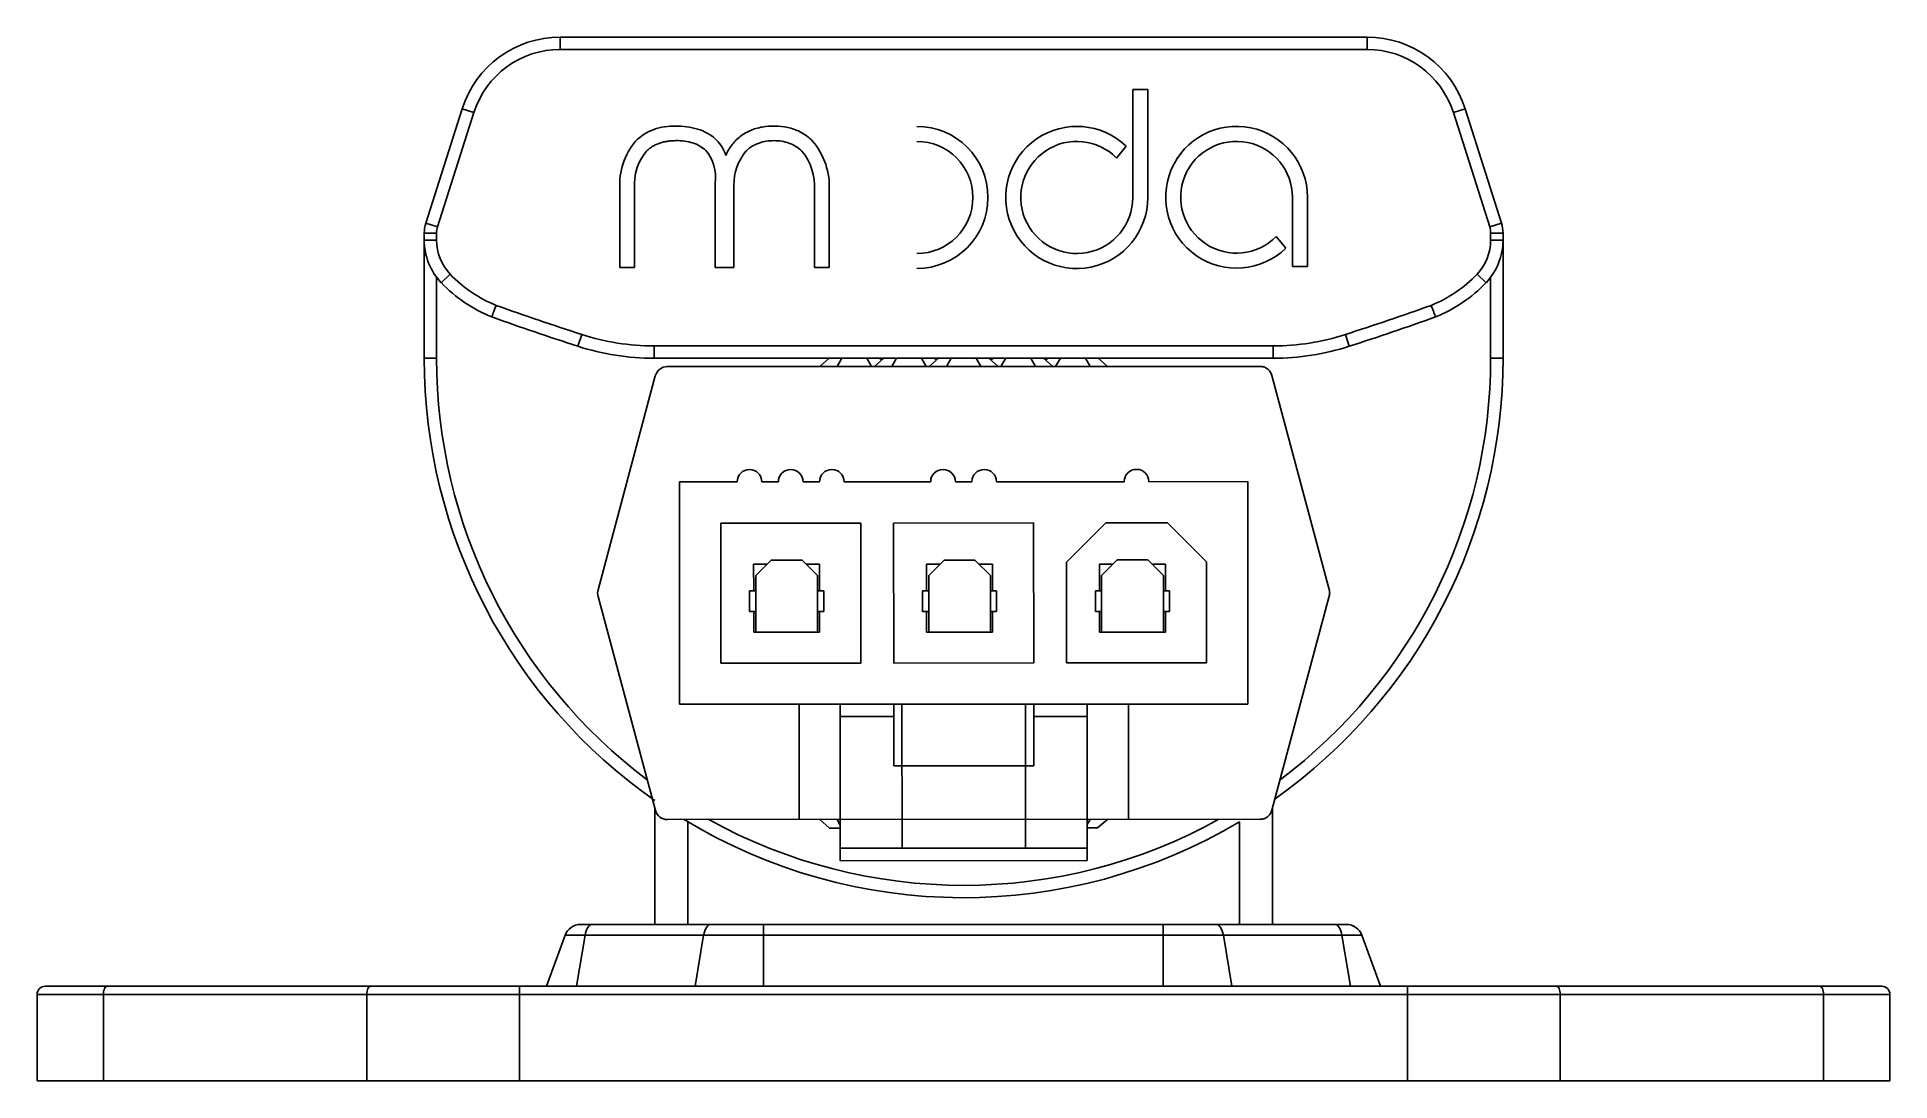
# Paper-space layout '_Front' of a CAD drawing. Header units: millimetres. Extents: x -22.5 to 22.5, y -19.6 to 5.8.
import ezdxf

# ---------------------------------------------------------------- set-up
doc = ezdxf.new("R2010")
doc.units = ezdxf.units.MM

psp = doc.layouts.new('_Front')

# ---------------------------------------------------------------- linework, layer by layer
at = {"color": 7, "linetype": 'Continuous', "lineweight": 25}
for p, q in [((-9.797, 5.5), (-9.797, 5.8)), ((9.797, 5.8), (-9.797, 5.8)), ((9.797, 5.5), (-9.797, 5.5)), ((9.797, 5.5), (9.797, 5.8)), ((4.109, 4.53), (4.109, 1.905)), ((4.474, 4.53), (4.109, 4.53)), ((4.474, 1.905), (4.474, 4.53)), ((-12.179, 4.058), (-13.062, 1.283)), ((-11.894, 3.967), (-12.179, 4.058)), ((11.894, 3.967), (12.179, 4.058)), ((13.062, 1.283), (12.179, 4.058)), ((-11.894, 3.967), (-12.776, 1.192)), ((12.776, 1.192), (11.894, 3.967)), ((3.714, 2.863), (3.946, 3.147)), ((-8.351, 2.118), (-8.351, 0.206)), ((-7.994, 0.206), (-7.994, 2.127)), ((-6.035, 2.242), (-6.035, 0.206)), ((-5.578, 0.206), (-5.578, 2.198)), ((-3.621, 2.084), (-3.621, 0.206)), ((-3.264, 0.206), (-3.264, 2.071)), ((7.986, 1.91), (7.986, 0.23)), ((8.351, 0.23), (8.351, 1.878)), ((-13.1, 1.067), (-13.1, 1.04)), ((-13.1, 1.04), (-13.1, -2)), ((-12.8, 1.04), (-13.1, 1.04)), ((-12.776, 1.192), (-13.062, 1.283)), ((-12.8, 1.04), (-12.8, 0.868)), ((7.825, 0.671), (7.594, 0.956)), ((12.776, 1.192), (13.062, 1.283)), ((12.8, 0.868), (12.8, 1.04)), ((12.8, 1.04), (13.1, 1.04)), ((13.1, -2), (13.1, 1.04)), ((-12.8, 0.868), (-13.1, 0.868)), ((12.8, 0.868), (13.1, 0.868)), ((-12.47, 0.042), (-12.688, -0.165)), ((-8.351, 0.206), (-7.994, 0.206)), ((-6.035, 0.206), (-5.578, 0.206)), ((-3.621, 0.206), (-3.264, 0.206)), ((7.986, 0.23), (8.351, 0.23)), ((12.47, 0.042), (12.688, -0.165)), ((-12.8, -0.032), (-12.8, -2)), ((12.8, -2), (12.8, -0.032)), ((-9.367, -1.708), (-9.274, -1.423)), ((7.518, -1.7), (-7.518, -1.7)), ((-7.518, -2), (-7.518, -1.7)), ((7.518, -2), (7.518, -1.7)), ((9.367, -1.708), (9.274, -1.423)), ((-12.8, -2), (-13.1, -2)), ((7.518, -2), (-7.518, -2)), ((-7.198, -2.203), (7.194, -2.197)), ((-3.262, -2), (-3.494, -2.202)), ((-3.074, -2.201), (-2.958, -2)), ((-2.234, -2.201), (-2.35, -2)), ((-1.935, -2), (-2.167, -2.201)), ((-1.99, -2.048), (-2.046, -2)), ((-1.747, -2.201), (-1.631, -2)), ((-0.907, -2.2), (-1.023, -2)), ((-0.609, -2), (-0.84, -2.2)), ((-0.663, -2.047), (-0.718, -2)), ((-0.42, -2.2), (-0.305, -2)), ((0.42, -2.2), (0.305, -2)), ((0.841, -2.2), (0.61, -2)), ((0.717, -2), (0.664, -2.046)), ((0.907, -2.2), (1.022, -2)), ((1.747, -2.199), (1.632, -2)), ((2.168, -2.199), (1.938, -2)), ((2.043, -2), (1.991, -2.046)), ((2.234, -2.199), (2.349, -2)), ((3.074, -2.199), (2.96, -2)), ((3.495, -2.198), (3.265, -2)), ((12.8, -2), (13.1, -2)), ((-7.488, -2.426), (-8.878, -7.627)), ((8.879, -7.615), (7.484, -2.417)), ((-6.9, -5.003), (-6.898, -10.403)), ((-5.5, -5.003), (-6.9, -5.003)), ((-4.5, -5.002), (-4.9, -5.002)), ((-3.5, -5.002), (-3.9, -5.002)), ((-0.8, -5), (-2.9, -5.001)), ((0.2, -5), (-0.2, -5)), ((3.9, -4.998), (0.8, -5)), ((6.9, -4.997), (4.5, -4.998)), ((6.9, -4.997), (6.902, -10.397)), ((-2.5, -6.001), (-5.9, -6.003)), ((-5.9, -6.003), (-5.898, -9.403)), ((-2.498, -9.401), (-2.5, -6.001)), ((1.7, -5.999), (-1.7, -6.001)), ((-1.7, -6.001), (-1.698, -9.401)), ((1.702, -9.399), (1.7, -5.999)), ((3.45, -5.998), (2.5, -6.949)), ((4.95, -5.998), (3.45, -5.998)), ((5.9, -6.947), (4.95, -5.998)), ((-4.775, -7.002), (-5.1, -7.002)), ((-5.1, -7.002), (-5.099, -7.652)), ((-5.049, -7.277), (-4.675, -6.902)), ((-3.925, -6.902), (-4.675, -6.902)), ((-3.925, -6.902), (-3.549, -7.277)), ((-3.5, -7.002), (-3.825, -7.002)), ((-3.499, -7.652), (-3.5, -7.002)), ((-0.9, -7), (-0.899, -7.65)), ((-0.575, -7), (-0.9, -7)), ((-0.849, -7.275), (-0.475, -6.9)), ((0.275, -6.9), (-0.475, -6.9)), ((0.275, -6.9), (0.651, -7.275)), ((0.7, -7), (0.375, -7)), ((0.701, -7.65), (0.7, -7)), ((2.5, -6.949), (2.502, -9.399)), ((3.3, -6.998), (3.301, -7.648)), ((3.625, -6.998), (3.3, -6.998)), ((3.351, -7.273), (3.725, -6.898)), ((4.475, -6.898), (3.725, -6.898)), ((4.475, -6.898), (4.851, -7.273)), ((4.9, -6.998), (4.575, -6.998)), ((4.901, -7.648), (4.9, -6.998)), ((5.902, -9.397), (5.9, -6.947)), ((-5.049, -7.277), (-5.049, -8.652)), ((-3.549, -8.652), (-3.549, -7.277)), ((-0.849, -7.275), (-0.849, -8.65)), ((0.651, -8.65), (0.651, -7.275)), ((0.801, -7.65), (0.651, -7.65)), ((0.801, -8.15), (0.801, -7.65)), ((3.201, -7.648), (3.201, -8.148)), ((3.351, -7.648), (3.201, -7.648)), ((3.351, -7.273), (3.351, -8.648)), ((4.851, -8.648), (4.851, -7.273)), ((5.001, -7.648), (4.851, -7.648)), ((5.001, -8.148), (5.001, -7.648)), ((-8.878, -7.782), (-7.483, -12.981)), ((-5.199, -7.652), (-5.199, -8.152)), ((-5.049, -7.652), (-5.199, -7.652)), ((-3.399, -7.652), (-3.549, -7.652)), ((-3.399, -8.152), (-3.399, -7.652)), ((-0.849, -7.65), (-0.999, -7.65)), ((-0.999, -7.65), (-0.999, -8.15)), ((7.489, -12.976), (8.879, -7.777)), ((-5.199, -8.152), (-5.049, -8.152)), ((-5.099, -8.152), (-5.099, -8.652)), ((-3.549, -8.152), (-3.399, -8.152)), ((-3.499, -8.652), (-3.499, -8.152)), ((-0.999, -8.15), (-0.849, -8.15)), ((-0.899, -8.15), (-0.899, -8.65)), ((0.651, -8.15), (0.801, -8.15)), ((0.701, -8.65), (0.701, -8.15)), ((3.201, -8.148), (3.351, -8.148)), ((3.301, -8.148), (3.301, -8.648)), ((4.851, -8.148), (5.001, -8.148)), ((4.901, -8.648), (4.901, -8.148)), ((-3.499, -8.652), (-5.099, -8.652)), ((0.701, -8.65), (-0.899, -8.65)), ((4.901, -8.648), (3.301, -8.648)), ((-5.898, -9.403), (-2.498, -9.401)), ((-1.698, -9.401), (1.702, -9.399)), ((2.502, -9.399), (5.902, -9.397)), ((-6.898, -10.403), (6.902, -10.397)), ((-3.998, -10.402), (-3.997, -13.202)), ((-2.998, -10.401), (-2.996, -14.201)), ((-2.998, -10.701), (-1.698, -10.701)), ((-1.698, -10.401), (-1.697, -11.901)), ((-1.496, -13.901), (-1.498, -10.401)), ((1.502, -10.399), (1.504, -13.899)), ((1.703, -11.899), (1.702, -10.399)), ((1.702, -10.699), (3.002, -10.699)), ((3.002, -10.399), (3.004, -14.199)), ((4.003, -13.198), (4.002, -10.398)), ((1.703, -11.899), (-1.697, -11.901)), ((-7.5, -12.916), (-7.5, -15.75)), ((7.5, -12.934), (7.5, -15.75)), ((7.2, -13.197), (-7.193, -13.203)), ((-3.495, -13.202), (-3.254, -13.409)), ((-2.996, -13.409), (-3.254, -13.409)), ((-3.074, -13.201), (-2.996, -13.336)), ((3.074, -13.199), (3.003, -13.321)), ((3.254, -13.406), (3.004, -13.406)), ((3.254, -13.406), (3.494, -13.198)), ((-2.996, -13.901), (3.004, -13.899)), ((-2.996, -14.201), (3.004, -14.199)), ((-9.303, -15.75), (9.296, -15.75)), ((-4.858, -15.75), (-4.858, -17.25)), ((4.85, -15.75), (4.85, -17.25)), ((-9.678, -16.013), (-10.129, -17.25)), ((9.672, -16.013), (-9.678, -16.013)), ((-9.195, -16.013), (-9.404, -17.25)), ((-6.316, -16.013), (-6.524, -17.25)), ((6.309, -16.013), (6.517, -17.25)), ((9.188, -16.013), (9.396, -17.25)), ((9.671, -16.013), (10.121, -17.25)), ((9.672, -16.013), (10.122, -17.25)), ((22.497, -17.45), (-22.504, -17.45)), ((-22.504, -19.55), (-22.504, -17.45)), ((-22.304, -17.25), (22.297, -17.25)), ((-20.893, -17.45), (-20.893, -19.55)), ((-14.494, -19.55), (-14.494, -17.45)), ((-10.79, -17.25), (-10.79, -19.55)), ((10.783, -19.55), (10.783, -17.25)), ((14.487, -17.45), (14.487, -19.55)), ((20.885, -19.55), (20.885, -17.45)), ((22.496, -17.45), (22.496, -19.55)), ((22.497, -17.45), (22.497, -19.55)), ((22.497, -19.55), (-22.504, -19.55))]:
    psp.add_line(p, q, dxfattribs=at)
at = {"color": 8, "linetype": 'Continuous', "lineweight": 25}
for p, q in [((-6.7, -13.257), (-6.7, -15.75)), ((6.7, -13.257), (6.7, -15.75))]:
    psp.add_line(p, q, dxfattribs=at)
at = {"color": 7, "linetype": 'Continuous', "lineweight": 25, "flags": 128}
for points in [[(-9.021, -15.75), (-9.049, -15.755), (-9.077, -15.769), (-9.103, -15.791), (-9.127, -15.822), (-9.149, -15.861), (-9.168, -15.906), (-9.184, -15.958), (-9.195, -16.013)], [(-6.142, -15.75), (-6.17, -15.755), (-6.198, -15.769), (-6.224, -15.791), (-6.248, -15.822), (-6.27, -15.861), (-6.289, -15.906), (-6.304, -15.958), (-6.316, -16.013)], [(6.309, -16.013), (6.297, -15.958), (6.282, -15.906), (6.263, -15.861), (6.241, -15.822), (6.217, -15.791), (6.19, -15.769), (6.163, -15.755), (6.135, -15.75)], [(9.188, -16.013), (9.176, -15.958), (9.161, -15.906), (9.142, -15.861), (9.12, -15.822), (9.096, -15.791), (9.07, -15.769), (9.042, -15.755), (9.014, -15.75)], [(-20.8, -17.25), (-20.818, -17.254), (-20.835, -17.265), (-20.851, -17.284), (-20.865, -17.309), (-20.877, -17.339), (-20.886, -17.373), (-20.891, -17.411), (-20.893, -17.45)], [(-14.401, -17.25), (-14.419, -17.254), (-14.437, -17.265), (-14.453, -17.284), (-14.467, -17.309), (-14.478, -17.339), (-14.487, -17.373), (-14.492, -17.411), (-14.494, -17.45)], [(14.487, -17.45), (14.485, -17.411), (14.48, -17.373), (14.471, -17.339), (14.46, -17.309), (14.446, -17.284), (14.43, -17.265), (14.412, -17.254), (14.394, -17.25)], [(20.885, -17.45), (20.884, -17.411), (20.878, -17.373), (20.87, -17.339), (20.858, -17.309), (20.844, -17.284), (20.828, -17.265), (20.811, -17.254), (20.793, -17.25)]]:
    psp.add_lwpolyline(points, dxfattribs=at)
at = {"color": 7, "linetype": 'Continuous', "lineweight": 25}
for centre, radius, start, end in [((-9.797, 3.3), 2.5, 90, 162.3532), ((-9.797, 3.3), 2.5, 90, 162.353), ((-9.797, 3.3), 2.2, 90, 162.353), ((9.797, 3.3), 2.5, 17.6468, 90), ((9.797, 3.3), 2.5, 17.647, 90), ((9.797, 3.3), 2.2, 17.647, 90), ((-1.136, 1.905), 1.726, 270, 90), ((2.748, 1.905), 1.726, 46.0342, 360), ((6.629, 1.91), 1.722, 0, 314.0032), ((-6.728, 2.219), 1.625, 139.7146, 183.5485), ((-6.713, 2.618), 0.986, 18.2291, 43.7701), ((-4.972, 2.168), 1.71, 356.7479, 40.2695), ((-1.136, 1.905), 1.361, 270, 90), ((2.748, 1.905), 1.361, 44.7408, 0), ((6.629, 1.91), 1.357, 0, 315.3139), ((-6.707, 2.213), 1.289, 140.7611, 183.858), ((-4.295, 2.217), 1.283, 140.5469, 180.8588), ((-4.993, 2.163), 1.374, 356.694, 39.242), ((6.629, 1.91), 1.722, 358.9399, 360), ((-12.3, 1.04), 0.8, 162.353, 180), ((-12.3, 1.04), 0.5, 162.353, 180), ((12.3, 1.04), 0.5, 360, 17.647), ((12.3, 1.04), 0.8, 0, 17.647), ((-11.6, 0.868), 1.5, 180, 223.5138), ((-11.6, 0.868), 1.2, 180, 223.5138), ((11.6, 0.868), 1.2, 316.4862, 0), ((11.6, 0.868), 1.5, 316.4862, 0), ((-10.178, 2.218), 3.16, 223.5138, 248.1444), ((10.178, 2.218), 3.16, 291.8556, 316.4862), ((-10.178, 2.218), 3.46, 223.5138, 248.2431), ((10.178, 2.218), 3.46, 291.7569, 316.4862), ((13.716, 69.584), 74.636, 250.37186, 252.05908), ((-13.716, 69.584), 74.636, 287.94092, 289.62814), ((13.716, 69.584), 74.936, 250.3675, 252.05908), ((-13.716, 69.584), 74.936, 287.94092, 289.6325), ((-7.518, 4), 6, 252.0591, 270), ((-7.518, 4), 5.7, 252.0591, 270), ((7.518, 4), 5.7, 270, 287.9409), ((7.518, 4), 6, 270, 287.9409), ((0, -2), 13.1, 180, 235.0739), ((-7.198, -2.503), 0.3, 90.0274, 165.0274), ((0, -2), 13.1, 305.266, 0), ((-5.2, -5.002), 0.3, 0.0274, 180.0274), ((-4.2, -5.002), 0.3, 0.0274, 180.0274), ((-3.2, -5.002), 0.3, 0.0274, 180.0274), ((-0.5, -5), 0.3, 0.0274, 180.0274), ((0.5, -5), 0.3, 0.0274, 180.0274), ((4.2, -4.998), 0.3, 0.0274, 180.0274), ((-8.589, -7.704), 0.3, 165.0274, 195.0274), ((-7.193, -12.903), 0.3, 195.0274, 270.0274), ((0, -2), 13.1, 238.7829, 300.7605), ((-9.303, -16.15), 0.4, 90, 160), ((9.295, -16.15), 0.4, 20, 90), ((9.296, -16.15), 0.4, 20, 90), ((-22.304, -17.45), 0.2, 90, 180), ((22.296, -17.45), 0.2, 360, 90), ((22.297, -17.45), 0.2, 0, 90)]:
    psp.add_arc(centre, radius, start, end, dxfattribs=at)
at = {"color": 8, "linetype": 'Continuous', "lineweight": 25}
for start, end in [(180, 233.1195), (306.9085, 0), (241.0723, 298.9824)]:
    psp.add_arc((0, -2), 12.8, start, end, dxfattribs=at)
at = {"color": 7, "linetype": 'Continuous', "lineweight": 25}
for points, knots in [([(-6.001, 3.3), (-6.066, 3.363), (-6.137, 3.417), (-6.292, 3.505), (-6.376, 3.539), (-6.633, 3.617), (-6.812, 3.638), (-7.17, 3.64), (-7.352, 3.617), (-7.69, 3.498), (-7.838, 3.402), (-7.968, 3.269)], [0, 0, 0, 0, 0.125, 0.125, 0.25, 0.25, 0.5, 0.5, 0.75, 0.75, 1, 1, 1, 1]), ([(-3.667, 3.273), (-3.74, 3.349), (-3.821, 3.413), (-3.999, 3.518), (-4.096, 3.558), (-4.396, 3.64), (-4.607, 3.651), (-4.917, 3.614), (-5.019, 3.591), (-5.215, 3.519), (-5.308, 3.469), (-5.477, 3.347), (-5.553, 3.275), (-5.68, 3.115), (-5.733, 3.026), (-5.777, 2.926)], [0, 0, 0, 0, 0.125, 0.125, 0.25, 0.25, 0.5, 0.5, 0.625, 0.625, 0.75, 0.75, 0.875, 0.875, 1, 1, 1, 1]), ([(-7.706, 3.029), (-7.684, 3.049), (-7.64, 3.089), (-7.565, 3.14), (-7.485, 3.184), (-7.398, 3.22), (-7.305, 3.248), (-7.206, 3.268), (-7.101, 3.281), (-6.956, 3.287), (-6.779, 3.278), (-6.582, 3.235), (-6.405, 3.162), (-6.308, 3.086), (-6.26, 3.049)], [0, 0, 0, 0, 0.057276, 0.11468, 0.172903, 0.232607, 0.294408, 0.358858, 0.42645, 0.497606, 0.637036, 0.764501, 0.883913, 1, 1, 1, 1]), ([(-5.286, 3.032), (-5.263, 3.053), (-5.217, 3.095), (-5.139, 3.148), (-5.056, 3.193), (-4.943, 3.239), (-4.792, 3.276), (-4.606, 3.289), (-4.419, 3.275), (-4.238, 3.23), (-4.068, 3.154), (-3.975, 3.072), (-3.929, 3.032)], [0, 0, 0, 0, 0.063018, 0.125784, 0.189065, 0.25361, 0.37359, 0.501429, 0.62905, 0.750305, 0.877188, 1, 1, 1, 1]), ([(-11.355, -0.715), (-11.362, -0.733), (-11.375, -0.768), (-11.394, -0.818), (-11.41, -0.862), (-11.425, -0.9), (-11.437, -0.932), (-11.446, -0.957), (-11.453, -0.975), (-11.458, -0.987), (-11.461, -0.995), (-11.461, -0.995), (-11.461, -0.996)], [0, 0, 0, 0, 0.121617, 0.238434, 0.350448, 0.45766, 0.560067, 0.657669, 0.750464, 0.838451, 0.92163, 1, 1, 1, 1]), ([(11.355, -0.715), (11.361, -0.732), (11.374, -0.766), (11.393, -0.814), (11.409, -0.858), (11.424, -0.896), (11.436, -0.928), (11.445, -0.954), (11.453, -0.973), (11.458, -0.986), (11.461, -0.994), (11.461, -0.995), (11.461, -0.996)], [0, 0, 0, 0, 0.116894, 0.230035, 0.339424, 0.445059, 0.546939, 0.645063, 0.739432, 0.830045, 0.916901, 1, 1, 1, 1]), ([(7.484, -2.417), (7.479, -2.401), (7.469, -2.37), (7.444, -2.327), (7.412, -2.288), (7.363, -2.245), (7.291, -2.205), (7.227, -2.199), (7.194, -2.197)], [0, 0, 0, 0, 0.1266482, 0.2511625, 0.37722, 0.5083678, 0.7530903, 1, 1, 1, 1]), ([(8.89, -7.696), (8.89, -7.682), (8.889, -7.655), (8.882, -7.628), (8.879, -7.615)], [0, 0, 0, 0, 0.489052, 1, 1, 1, 1]), ([(8.879, -7.777), (8.882, -7.763), (8.889, -7.737), (8.89, -7.709), (8.89, -7.696)], [0, 0, 0, 0, 0.510948, 1, 1, 1, 1]), ([(7.2, -13.197), (7.216, -13.196), (7.247, -13.194), (7.294, -13.183), (7.338, -13.164), (7.379, -13.138), (7.416, -13.106), (7.448, -13.067), (7.473, -13.024), (7.483, -12.992), (7.489, -12.976)], [0, 0, 0, 0, 0.123385, 0.24442, 0.366333, 0.492285, 0.615624, 0.74276, 0.871488, 1, 1, 1, 1])]:
    psp.add_open_spline(points, degree=3, knots=knots, dxfattribs=at)
psp.add_open_spline([(-6.26, 3.049), (-6.075, 2.819), (-5.998, 2.561), (-6.035, 2.242)], degree=3, dxfattribs=at)

doc.saveas('drawing.dxf')
